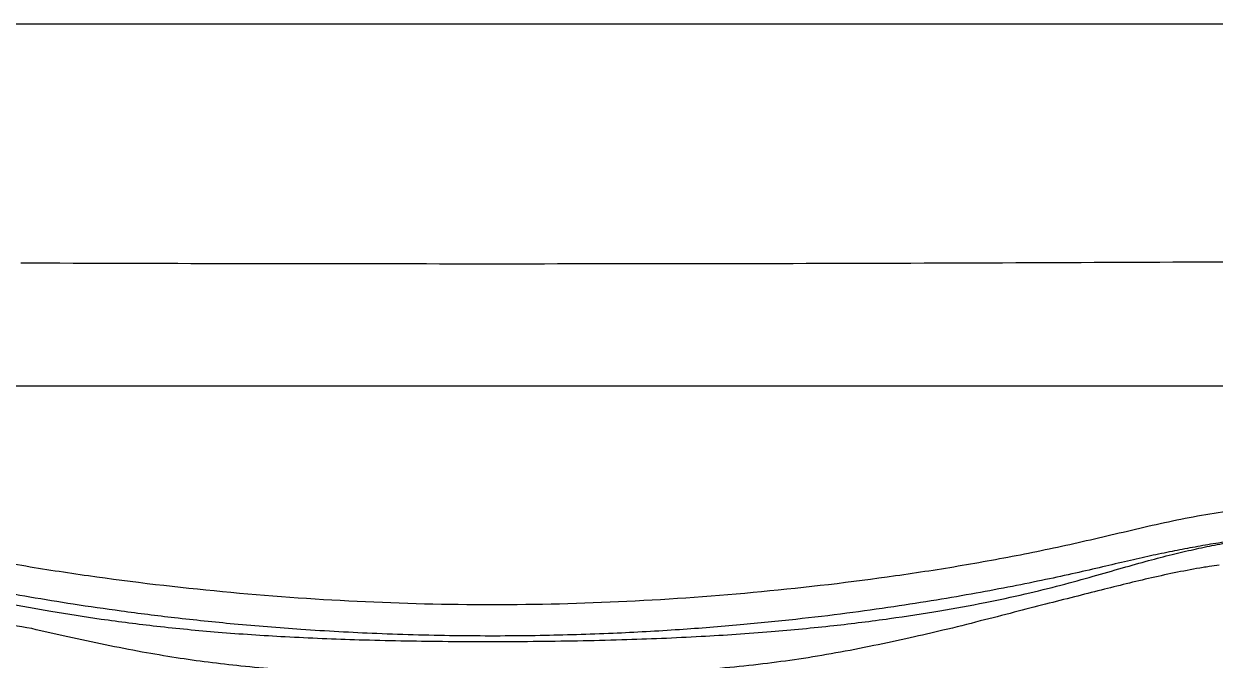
# Model space of a CAD drawing. Extents: x 528 to 612, y 649 to 778.
# Drawn here: x 548.68 to 553.8, y 676.06 to 678.8 of the extents above; entities that cross this region are included whole.
import ezdxf

# ---------------------------------------------------------------- set-up
doc = ezdxf.new("R2010")
doc.units = 0
doc.header["$MEASUREMENT"] = 0
doc.layers.add('1', color=4, linetype='Continuous')

# ---------------------------------------------------------------- blocks, each defined once
blk = doc.blocks.new('main_control')
at = {"color": 3, "linetype": 'Continuous'}
for centre, radius, start, end in [((14.4557, 15.3032), 2.9183, 98.9575, 99.4919), ((14.437, 15.4224), 2.7977, 98.0729, 98.9597)]:
    blk.add_arc(centre, radius, start, end, dxfattribs=at)
at = {"color": 4, "linetype": 'Continuous'}
blk.add_open_spline([(6.4067, 18.0607), (6.4529, 18.098), (6.6081, 18.2105), (6.8699, 18.3394), (7.1866, 18.4223), (7.4289, 18.4447), (7.6221, 18.4396), (7.8144, 18.4196), (8.0517, 18.3733), (8.3329, 18.3041), (8.6161, 18.2425), (8.9011, 18.1901), (9.2831, 18.1308), (9.7631, 18.0747), (10.3414, 18.0324), (10.921, 18.0177), (11.5005, 18.0324), (12.0788, 18.0747), (12.5589, 18.1308), (12.9408, 18.1901), (13.2258, 18.2425), (13.509, 18.3041), (13.7902, 18.3733), (14.0275, 18.4196), (14.2198, 18.4396), (14.4131, 18.4447), (14.6554, 18.4223), (14.972, 18.3394), (15.2338, 18.2105), (15.389, 18.098), (15.4352, 18.0607)], degree=3, knots=[0, 0, 0, 0, 0.178027, 0.574338, 0.866146, 1.156033, 1.30086, 1.445718, 1.73541, 2.02509, 2.314758, 2.604515, 2.89439, 3.474275, 4.05394, 4.633339, 5.212738, 5.792404, 6.372289, 6.662164, 6.951921, 7.241589, 7.531269, 7.820961, 7.965819, 8.110646, 8.400533, 8.692341, 9.088652, 9.266679, 9.266679, 9.266679, 9.266679], dxfattribs=at)
at = {"color": 3, "linetype": 'Continuous'}
for points, knots in [([(14.2226, 18.3076), (14.186, 18.3055), (14.1175, 18.2989), (14.02, 18.284), (13.9295, 18.2682), (13.8401, 18.251), (13.7471, 18.2314), (13.6478, 18.2089), (13.5403, 18.1837), (13.423, 18.1565), (13.294, 18.1286), (13.1518, 18.0996), (12.9958, 18.0701), (12.8257, 18.0407), (12.6407, 18.0117), (12.4392, 17.9837), (12.2195, 17.9574), (11.9798, 17.9334), (11.7181, 17.9129), (11.4317, 17.897), (11.1176, 17.8874), (10.7792, 17.8864), (10.4365, 17.8955), (10.1129, 17.9133), (9.8234, 17.9368), (9.5661, 17.9636), (9.3359, 17.9925), (9.1287, 18.0226), (8.9415, 18.0531), (8.7716, 18.0837), (8.6178, 18.1139), (8.4788, 18.1432), (8.353, 18.1715), (8.2386, 18.1984), (8.1341, 18.2227), (8.0378, 18.2436), (7.9472, 18.2618), (7.858, 18.278), (7.7649, 18.2933), (7.6622, 18.3059), (7.5472, 18.3119), (7.4661, 18.3091), (7.4239, 18.306)], [0, 0, 0, 0, 0.110154, 0.206247, 0.295913, 0.385576, 0.479466, 0.580824, 0.691188, 0.810879, 0.941972, 1.087097, 1.246186, 1.418372, 1.604868, 1.807842, 2.028639, 2.268782, 2.530524, 2.8161, 3.129002, 3.473359, 3.830932, 4.157299, 4.445535, 4.702335, 4.933294, 5.141512, 5.330251, 5.502508, 5.659228, 5.800628, 5.928575, 6.046027, 6.153138, 6.250574, 6.341543, 6.430362, 6.522511, 6.624597, 6.740726, 6.867564, 6.867564, 6.867564, 6.867564]), ([(7.4239, 18.306), (7.4512, 18.3072), (7.503, 18.3081), (7.5777, 18.3055), (7.6486, 18.2998), (7.7207, 18.2909), (7.7966, 18.2786), (7.8773, 18.2633), (7.9634, 18.2449), (8.0568, 18.2228), (8.1588, 18.1964), (8.2694, 18.1658), (8.3896, 18.1326), (8.5221, 18.0982), (8.6711, 18.0632), (8.8408, 18.0274), (9.0335, 17.992), (9.2495, 17.9583), (9.4887, 17.9278), (9.7522, 17.9023), (10.0422, 17.883), (10.3635, 17.8698), (10.7185, 17.8634), (11.0946, 17.8635), (11.4651, 17.8699), (11.8061, 17.884), (12.1094, 17.9043), (12.3793, 17.9302), (12.621, 17.9603), (12.838, 17.9936), (13.0322, 18.029), (13.2054, 18.0662), (13.36, 18.1043), (13.499, 18.1427), (13.6241, 18.1792), (13.7368, 18.2109), (13.8389, 18.2374), (13.9334, 18.2596), (14.0251, 18.2788), (14.1208, 18.2958), (14.1873, 18.3043), (14.2226, 18.3076)], [0, 0, 0, 0, 0.081876, 0.155383, 0.224151, 0.295171, 0.373152, 0.454916, 0.541436, 0.637217, 0.742887, 0.857462, 0.981537, 1.116996, 1.268014, 1.440737, 1.637365, 1.855746, 2.096282, 2.360829, 2.649742, 2.968042, 3.325546, 3.714725, 4.096251, 4.43723, 4.738479, 5.008199, 5.250446, 5.469193, 5.666676, 5.842533, 6.000413, 6.144457, 6.275087, 6.39139, 6.495683, 6.59144, 6.682573, 6.776608, 6.883253, 6.883253, 6.883253, 6.883253]), ([(8.9442, 17.919), (8.888, 17.9289), (8.7805, 17.9485), (8.6268, 17.9789), (8.4874, 18.0082), (8.3609, 18.0365), (8.2459, 18.0633), (8.1414, 18.0877), (8.0464, 18.1092), (7.9589, 18.1278), (7.8754, 18.1442), (7.792, 18.1588), (7.7046, 18.1721), (7.6093, 18.1821), (7.505, 18.1854), (7.3939, 18.1799), (7.2802, 18.1651), (7.1685, 18.1419), (7.0634, 18.1125), (6.9683, 18.0795), (6.8844, 18.0453), (6.8102, 18.011), (6.7441, 17.9772), (6.6852, 17.9442), (6.6328, 17.9127), (6.5862, 17.8829), (6.5571, 17.8634), (6.5434, 17.854)], [0, 0, 0, 0, 0.171187, 0.327792, 0.469805, 0.59858, 0.716611, 0.824054, 0.920666, 1.008813, 1.092461, 1.175749, 1.262789, 1.357794, 1.46289, 1.575521, 1.69119, 1.806617, 1.917433, 2.018479, 2.108237, 2.189288, 2.263585, 2.330966, 2.391804, 2.446855, 2.496828, 2.496828, 2.496828, 2.496828]), ([(13.9745, 18.1816), (13.9378, 18.1754), (13.864, 18.1617), (13.7543, 18.1378), (13.6452, 18.1118), (13.5347, 18.0842), (13.419, 18.055), (13.2945, 18.023), (13.1599, 17.9882), (13.0134, 17.9505), (12.9113, 17.9249), (12.8578, 17.912)], [0, 0, 0, 0, 0.111463, 0.225181, 0.336802, 0.447854, 0.566832, 0.695002, 0.833399, 0.983835, 1.149005, 1.149005, 1.149005, 1.149005]), ([(12.8578, 17.912), (12.811, 17.9009), (12.712, 17.8781), (12.5586, 17.845), (12.3993, 17.814), (12.2405, 17.7875), (12.0818, 17.7661), (11.916, 17.7487), (11.7358, 17.7347), (11.5372, 17.7246), (11.3186, 17.7184), (11.0799, 17.7163), (10.8314, 17.7161), (10.5903, 17.7177), (10.371, 17.7227), (10.1764, 17.7312), (10.003, 17.7428), (9.8472, 17.757), (9.7031, 17.7737), (9.5617, 17.7938), (9.4142, 17.8187), (9.259, 17.8488), (9.1008, 17.8827), (8.9957, 17.9069), (8.9442, 17.919)], [0, 0, 0, 0, 0.144307, 0.304644, 0.470861, 0.631279, 0.787307, 0.951168, 1.131523, 1.329546, 1.547412, 1.78764, 2.045728, 2.292764, 2.510911, 2.703943, 2.877108, 3.032011, 3.173304, 3.312296, 3.460371, 3.621953, 3.786664, 3.94557, 3.94557, 3.94557, 3.94557])]:
    blk.add_open_spline(points, degree=3, knots=knots, dxfattribs=at)
blk = doc.blocks.new('2010JETSETTER')
at = {"layer": '1', "color": 3, "linetype": 'Continuous'}
for p, q in [((18.9119, 8.4459), (24.9218, 8.4459)), ((24.9218, 8.4459), (26.0569, 8.4459))]:
    blk.add_line(p, q, dxfattribs=at)
at = {"layer": '1', "color": 2, "linetype": 'Continuous'}
blk.add_line((25.8759, 6.8888), (19.0813, 6.8888), dxfattribs=at)
at = {"layer": '1', "color": 3, "linetype": 'Continuous'}
blk.add_lwpolyline([(20.4545, 7.4183), (20.5107, 7.4181), (20.5669, 7.4179), (20.6231, 7.4177), (20.6794, 7.4176), (20.7356, 7.4174), (20.7918, 7.4172), (20.848, 7.4171), (20.9043, 7.4169), (20.9605, 7.4168), (21.0167, 7.4166), (21.0729, 7.4165), (21.1292, 7.4164), (21.1854, 7.4162), (21.2416, 7.4161), (21.2978, 7.416), (21.3541, 7.4159), (21.4103, 7.4158), (21.4665, 7.4157), (21.5227, 7.4156), (21.579, 7.4155), (21.6352, 7.4154), (21.6914, 7.4153), (21.7476, 7.4153), (21.8039, 7.4152), (21.8601, 7.4151), (21.9163, 7.4151), (21.9725, 7.415), (22.0288, 7.415), (22.085, 7.4149), (22.1412, 7.4149), (22.1975, 7.4149), (22.2537, 7.4148), (22.3099, 7.4148), (22.3661, 7.4148), (22.4224, 7.4148), (22.4786, 7.4148), (22.5348, 7.4148), (22.591, 7.4148), (22.6473, 7.4148), (22.7035, 7.4148), (22.7597, 7.4149), (22.8159, 7.4149), (22.8722, 7.4149), (22.9284, 7.415), (22.9846, 7.415), (23.0408, 7.4151), (23.0971, 7.4151), (23.1533, 7.4152), (23.2095, 7.4153), (23.2657, 7.4153), (23.322, 7.4154), (23.3782, 7.4155), (23.4344, 7.4156), (23.4906, 7.4157), (23.5469, 7.4158), (23.6031, 7.4159), (23.6593, 7.416), (23.7155, 7.4161), (23.7718, 7.4162), (23.828, 7.4164), (23.8842, 7.4165), (23.9404, 7.4166), (23.9967, 7.4168), (24.0529, 7.4169), (24.1091, 7.4171), (24.1653, 7.4173), (24.2216, 7.4174), (24.2778, 7.4176), (24.334, 7.4178), (24.3902, 7.418), (24.4465, 7.4181), (24.5027, 7.4183), (24.5589, 7.4185), (24.6151, 7.4187), (24.6714, 7.419), (24.7276, 7.4192), (24.7838, 7.4194), (24.84, 7.4196), (24.8963, 7.4198), (24.9525, 7.4201), (25.0087, 7.4203), (25.0649, 7.4206), (25.1212, 7.4208), (25.1774, 7.4211), (25.2336, 7.4213), (25.2898, 7.4216), (25.3461, 7.4219), (25.4023, 7.4222), (25.4585, 7.4225), (25.5147, 7.4228), (25.571, 7.423), (25.6273, 7.4234)], dxfattribs=at)
at = {"layer": '1', "color": 1}
blk.add_blockref('main_control', (11.5576, -12.0732), dxfattribs=at)

msp = doc.modelspace()

# ---------------------------------------------------------------- block references
at = {"layer": '1'}
msp.add_blockref('2010JETSETTER', (528.2128, 670.3522), dxfattribs=at)

doc.saveas('drawing.dxf')
